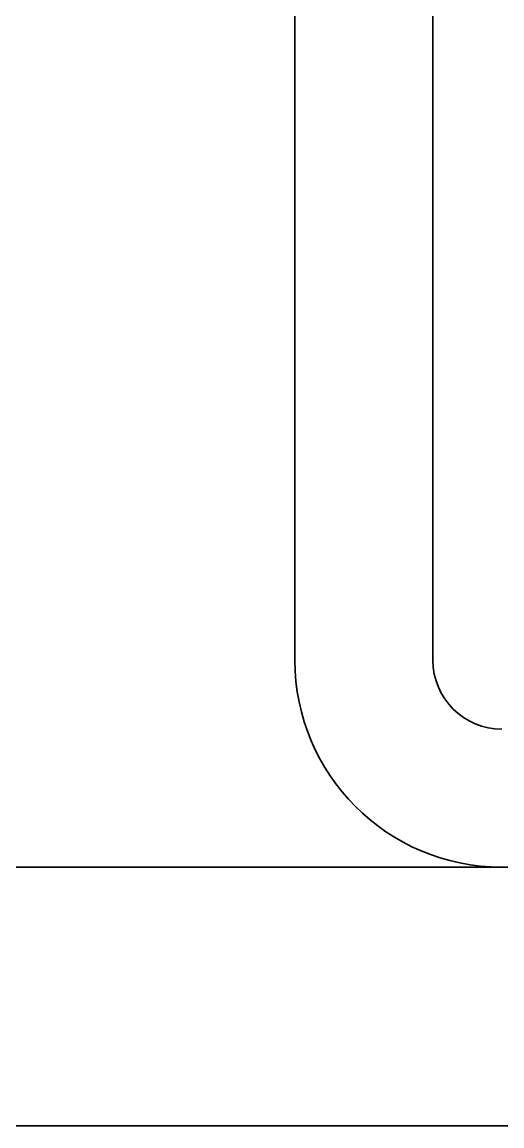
# Model space of a CAD drawing. Header units: millimetres. Extents: x 11035 to 42401, y -8968 to 2503.
# Drawn here: x 11444.1 to 11471.9, y 1743.1 to 1807.1 of the extents above; entities that cross this region are included whole.
import ezdxf

# ---------------------------------------------------------------- set-up
doc = ezdxf.new("R2010")
doc.units = ezdxf.units.MM
doc.linetypes.add('HIDDEN-HOKUTO', pattern=[3.8, 2.5, -1.3])
doc.layers.add('AM_HID', color=1, linetype='HIDDEN-HOKUTO', lineweight=25)

msp = doc.modelspace()

# ---------------------------------------------------------------- linework, layer by layer
at = {"color": 7, "lineweight": 35}
for p, q in [((11459.914, 1878.063), (11459.914, 1770.063)), ((11467.914, 1878.063), (11467.914, 1770.063)), ((11375.414, 1758.063), (11585.414, 1758.063)), ((11375.414, 1743.063), (11585.414, 1743.063))]:
    msp.add_line(p, q, dxfattribs=at)
for radius, end in [(12, 269.89476), (4, 270)]:
    msp.add_arc((11471.914, 1770.063), radius, 180.00001, end, dxfattribs=at)
at = {"layer": 'AM_HID', "color": 1, "lineweight": 13, "ltscale": 4}
msp.add_arc((11471.914, 1770.063), 12, 269.89476, 270, dxfattribs=at)

doc.saveas('drawing.dxf')
